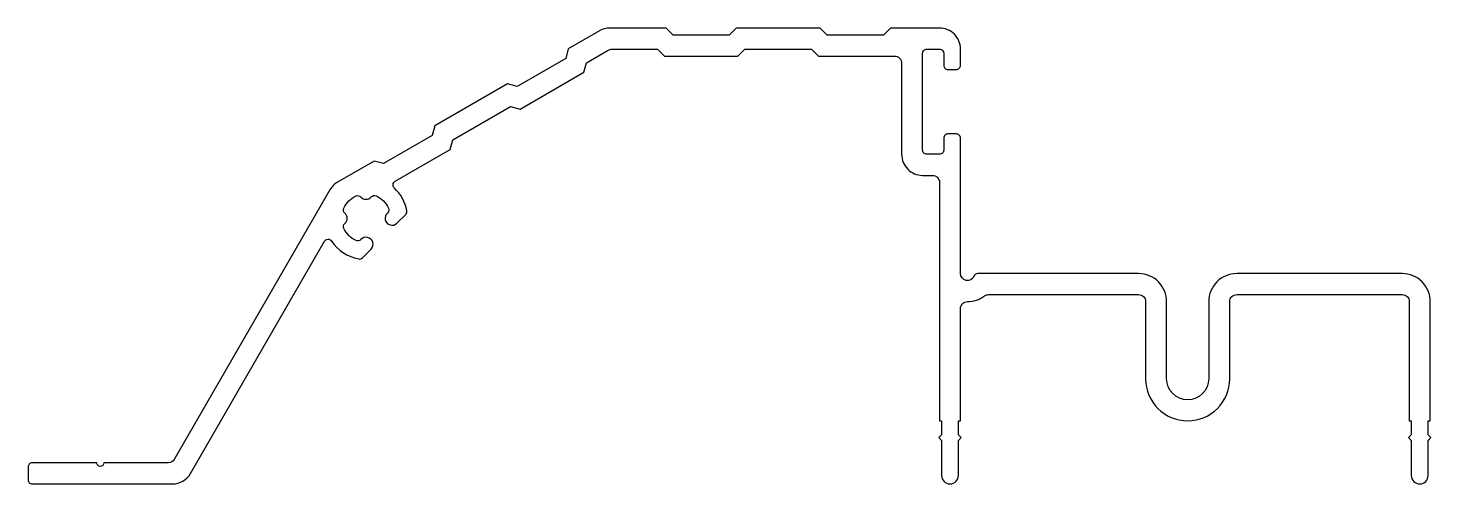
# Model space of a CAD drawing. Extents: x 13026 to 13126, y -167 to -135.
import ezdxf

# ---------------------------------------------------------------- set-up
doc = ezdxf.new("R2010")
doc.units = 0
doc.layers.get('0').update_dxf_attribs({"linetype": 'CONTINUOUS'})

msp = doc.modelspace()

# ---------------------------------------------------------------- linework, layer by layer
msp.add_lwpolyline([(13123.8, -153.61, -0.414214), (13124.3, -154.11), (13124.3, -162.61), (13124.45, -162.61), (13124.45, -163.61), (13124.25, -163.81), (13124.45, -164.01), (13124.45, -166.51, 1), (13125.65, -166.51), (13125.65, -164.01), (13125.85, -163.81), (13125.65, -163.61), (13125.65, -162.61), (13125.8, -162.61), (13125.8, -154.11, 0.414214), (13123.8, -152.11), (13112, -152.11, 0.414214), (13110, -154.11), (13110, -159.61, -1), (13107, -159.61), (13107, -154.11, 0.414214), (13105, -152.11), (13093.54, -152.11, 0.305615), (13093.26, -152.3, -0.824158), (13092.3, -152.11), (13092.3, -142.46, 0.414214), (13092, -142.16), (13091.4, -142.16, 0.414214), (13091.1, -142.46), (13091.1, -143.31, -0.414214), (13090.8, -143.61), (13089.9, -143.61, -0.414214), (13089.6, -143.31), (13089.6, -136.41, -0.414214), (13089.9, -136.11), (13090.8, -136.11, -0.414214), (13091.1, -136.41), (13091.1, -137.26, 0.414214), (13091.4, -137.56), (13092, -137.56, 0.414214), (13092.3, -137.26), (13092.3, -136.11, 0.414214), (13090.8, -134.61), (13087.3, -134.61), (13086.8, -135.11), (13082.8, -135.11), (13082.3, -134.61), (13076.3, -134.61), (13075.8, -135.11), (13071.8, -135.11), (13071.3, -134.61), (13067.3, -134.61, 0.131652), (13066.55, -134.81), (13064.33, -136.09), (13064.15, -136.77), (13060.69, -138.77), (13060, -138.59), (13054.81, -141.59), (13054.62, -142.27), (13051.16, -144.27), (13050.48, -144.09), (13047.88, -145.59, 0.131652), (13047.33, -146.14), (13036.23, -165.36, -0.267949), (13035.8, -165.61), (13031.2, -165.61, -1), (13030.7, -165.61), (13026.1, -165.61, 0.414214), (13025.8, -165.91), (13025.8, -166.81, 0.414214), (13026.1, -167.11), (13036.09, -167.11, 0.267949), (13037.39, -166.36), (13046.94, -149.81, -0.557148), (13047.45, -149.8, 0.204295), (13049.38, -151.07, 0.24614), (13049.65, -150.99), (13050.26, -150.37, 1.031335), (13049.53, -149.69, -0.329538), (13049.19, -149.76, -0.18154), (13048.32, -148.89, -0.329538), (13048.39, -148.55, 0.450835), (13048.39, -147.8, -0.329538), (13048.32, -147.45, -0.18154), (13049.19, -146.58, -0.329538), (13049.53, -146.65, 0.450835), (13050.28, -146.65, -0.329538), (13050.63, -146.58, -0.18154), (13051.5, -147.45, -0.329538), (13051.43, -147.8, 1.031335), (13052.11, -148.52), (13052.73, -147.91, 0.24614), (13052.81, -147.64, 0.161448), (13051.92, -146.01, -0.504021), (13051.98, -145.53), (13055.91, -143.26), (13056.09, -142.58), (13060.21, -140.2), (13060.9, -140.38), (13065.44, -137.76), (13065.62, -137.08), (13067.18, -136.18, -0.131652), (13067.43, -136.11), (13070.68, -136.11), (13071.18, -136.61), (13076.42, -136.61), (13076.92, -136.11), (13081.68, -136.11), (13082.18, -136.61), (13087.6, -136.61, -0.414214), (13088.1, -137.11), (13088.1, -143.61, 0.414214), (13089.6, -145.11), (13090.3, -145.11, -0.414214), (13090.8, -145.61), (13090.8, -162.61), (13090.95, -162.61), (13090.95, -163.61), (13090.75, -163.81), (13090.95, -164.01), (13090.95, -166.51, 1), (13092.15, -166.51), (13092.15, -164.01), (13092.35, -163.81), (13092.15, -163.61), (13092.15, -162.61), (13092.3, -162.61), (13092.3, -154.61, -0.414214), (13092.8, -154.11, 0.162278), (13094, -153.71, -0.162278), (13094.3, -153.61), (13105, -153.61, -0.414214), (13105.5, -154.11), (13105.5, -159.61, 1), (13111.5, -159.61), (13111.5, -154.11, -0.414214), (13112, -153.61)], format="xyb", close=True)

doc.saveas('drawing.dxf')
